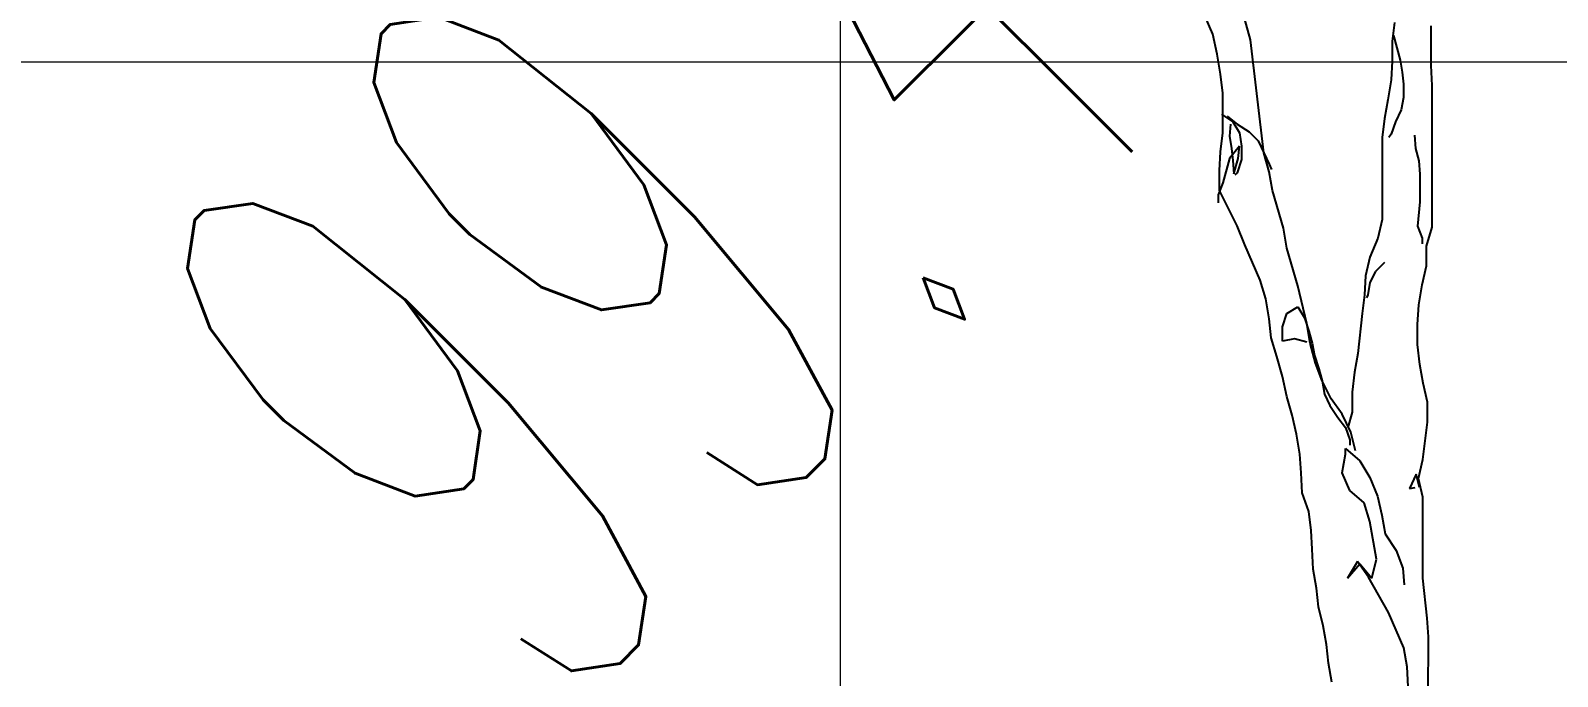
# Model space of a CAD drawing. Header units: millimetres. Extents: x 684983 to 685377, y 990360 to 990509.
# Drawn here: x 685002.96 to 685004.947, y 990433.238 to 990434.079 of the extents above; entities that cross this region are included whole.
import ezdxf

# ---------------------------------------------------------------- set-up
doc = ezdxf.new("R2010")
doc.units = ezdxf.units.MM
doc.layers.add('grid', color=8, linetype='Continuous', lineweight=9)
doc.layers.add('GRID LEVELS', color=7, linetype='Continuous', lineweight=13)
doc.layers.add('TEAK', color=7, linetype='Continuous')
doc.styles.get("Standard").update_dxf_attribs({"font": 'RomanS'})

# ---------------------------------------------------------------- blocks, each defined once
blk = doc.blocks.new('A$C25655A80')
for p, q in [((-0.1453, 0.8672), (-0.1549, 0.9018)), ((-0.178, 0.8721), (-0.1847, 0.8875)), ((-0.0203, 0.8825), (-0.0223, 0.8662)), ((0.0113, 0.845), (0.0114, 0.8796)), ((-0.1742, 0.8548), (-0.178, 0.8721)), ((-0.1339, 0.7692), (-0.1453, 0.8672)), ((-0.0223, 0.8662), (-0.0223, 0.8489)), ((-0.0213, 0.871), (-0.0156, 0.8498)), ((-0.1713, 0.8375), (-0.1742, 0.8548)), ((-0.0223, 0.8489), (-0.0233, 0.8325)), ((-0.0156, 0.8498), (-0.0137, 0.8392)), ((-0.1694, 0.8211), (-0.1713, 0.8375)), ((-0.0137, 0.8392), (-0.0127, 0.8287)), ((0.0123, 0.8277), (0.0113, 0.845)), ((-0.0233, 0.8325), (-0.0262, 0.8152)), ((-0.0127, 0.8287), (-0.0127, 0.8171)), ((0.0122, 0.7046), (0.0123, 0.8277)), ((-0.1694, 0.7865), (-0.1694, 0.8211)), ((-0.0262, 0.8152), (-0.0291, 0.7989)), ((-0.0127, 0.8171), (-0.0146, 0.8065)), ((-0.1704, 0.8028), (-0.1608, 0.7961)), ((-0.1656, 0.8009), (-0.1569, 0.7942)), ((-0.1608, 0.7961), (-0.155, 0.7865)), ((-0.0291, 0.7989), (-0.031, 0.7825)), ((-0.0195, 0.796), (-0.0233, 0.7854)), ((-0.0146, 0.8065), (-0.0195, 0.796)), ((-0.1714, 0.7702), (-0.1694, 0.7865)), ((-0.1627, 0.7942), (-0.1637, 0.7836)), ((-0.1637, 0.7836), (-0.1618, 0.773)), ((-0.1569, 0.7942), (-0.1464, 0.7874)), ((-0.155, 0.7865), (-0.1531, 0.7749)), ((-0.1464, 0.7874), (-0.1387, 0.7797)), ((-0.031, 0.7825), (-0.0311, 0.7114)), ((-0.0233, 0.7854), (-0.0252, 0.7825)), ((-0.0031, 0.7844), (-0.0022, 0.7729)), ((-0.1723, 0.7538), (-0.1714, 0.7702)), ((-0.155, 0.775), (-0.1637, 0.7644)), ((-0.1618, 0.773), (-0.1608, 0.7625)), ((-0.156, 0.7644), (-0.155, 0.775)), ((-0.1531, 0.7749), (-0.1531, 0.7634)), ((-0.1387, 0.7797), (-0.1339, 0.7692)), ((-0.1291, 0.7528), (-0.1339, 0.7692)), ((-0.1339, 0.7692), (-0.1291, 0.7595)), ((-0.0022, 0.7729), (0.0007, 0.7623)), ((-0.1637, 0.7644), (-0.1695, 0.7432)), ((-0.1608, 0.7625), (-0.1599, 0.7509)), ((-0.1599, 0.7509), (-0.156, 0.7644)), ((-0.1531, 0.7634), (-0.157, 0.7519)), ((-0.1291, 0.7595), (-0.1272, 0.7547)), ((0.0007, 0.7623), (0.0016, 0.7508)), ((-0.1695, 0.7432), (-0.1733, 0.7327)), ((-0.1724, 0.7365), (-0.1723, 0.7538)), ((-0.157, 0.7519), (-0.1589, 0.75)), ((-0.1262, 0.7365), (-0.1291, 0.7528)), ((0.0016, 0.7508), (0.0016, 0.7267)), ((-0.1733, 0.7327), (-0.1733, 0.7259)), ((-0.157, 0.7057), (-0.1724, 0.7365)), ((-0.1166, 0.7038), (-0.1262, 0.7365)), ((0.0016, 0.7267), (-0.0003, 0.7056)), ((-0.1503, 0.6894), (-0.157, 0.7057)), ((-0.1138, 0.6865), (-0.1166, 0.7038)), ((-0.0311, 0.7114), (-0.0349, 0.6951)), ((-0.0003, 0.7056), (0.0035, 0.695)), ((0.0074, 0.6883), (0.0122, 0.7046)), ((-0.1369, 0.6586), (-0.1503, 0.6894)), ((-0.0349, 0.6951), (-0.0417, 0.6787)), ((0.0035, 0.695), (0.0035, 0.6902)), ((-0.1042, 0.6538), (-0.1138, 0.6865)), ((-0.0417, 0.6787), (-0.0455, 0.6624)), ((0.0073, 0.671), (0.0074, 0.6883)), ((-0.0369, 0.6662), (-0.0417, 0.6566)), ((-0.0292, 0.6739), (-0.0369, 0.6662)), ((0.0035, 0.6546), (0.0073, 0.671)), ((-0.1321, 0.6423), (-0.1369, 0.6586)), ((-0.0965, 0.6211), (-0.1042, 0.6538)), ((-0.0455, 0.6624), (-0.0465, 0.646)), ((-0.0417, 0.6566), (-0.0436, 0.646)), ((0.0006, 0.6373), (0.0035, 0.6546)), ((-0.1292, 0.625), (-0.1321, 0.6423)), ((-0.0465, 0.646), (-0.0485, 0.6297)), ((-0.0436, 0.646), (-0.0446, 0.6432)), ((-0.0004, 0.62), (0.0006, 0.6373)), ((-0.1273, 0.6086), (-0.1292, 0.625)), ((-0.1177, 0.6182), (-0.1138, 0.6298)), ((-0.1138, 0.6298), (-0.1042, 0.6355)), ((-0.1042, 0.6355), (-0.0984, 0.6259)), ((-0.0984, 0.6259), (-0.0946, 0.6144)), ((-0.0485, 0.6297), (-0.0523, 0.5951)), ((-0.1177, 0.6057), (-0.1177, 0.6182)), ((-0.0937, 0.6038), (-0.0965, 0.6211)), ((-0.0946, 0.6144), (-0.0917, 0.6038)), ((-0.0004, 0.6027), (-0.0004, 0.62)), ((-0.1225, 0.5923), (-0.1273, 0.6086)), ((-0.1071, 0.6076), (-0.1177, 0.6057)), ((-0.0965, 0.6047), (-0.1071, 0.6076)), ((-0.0889, 0.5865), (-0.0937, 0.6038)), ((-0.0917, 0.6038), (-0.0898, 0.5932)), ((0.0015, 0.5854), (-0.0004, 0.6027)), ((-0.1177, 0.575), (-0.1225, 0.5923)), ((-0.0898, 0.5932), (-0.086, 0.5817)), ((-0.0831, 0.5711), (-0.0889, 0.5865)), ((-0.0523, 0.5951), (-0.0552, 0.5788)), ((0.0044, 0.5691), (0.0015, 0.5854)), ((-0.1139, 0.5577), (-0.1177, 0.575)), ((-0.086, 0.5817), (-0.0831, 0.5711)), ((-0.0754, 0.5557), (-0.0831, 0.5711)), ((-0.0831, 0.5711), (-0.0812, 0.5596)), ((-0.0552, 0.5788), (-0.0572, 0.5615)), ((-0.1091, 0.5413), (-0.1139, 0.5577)), ((-0.0812, 0.5596), (-0.0764, 0.5499)), ((-0.0572, 0.5615), (-0.0572, 0.5441)), ((0.0082, 0.5527), (0.0044, 0.5691)), ((-0.0764, 0.5499), (-0.0697, 0.5394)), ((-0.0658, 0.5422), (-0.0754, 0.5557)), ((-0.0572, 0.5441), (-0.061, 0.5307)), ((0.0082, 0.5354), (0.0082, 0.5527)), ((-0.1053, 0.525), (-0.1091, 0.5413)), ((-0.0697, 0.5394), (-0.063, 0.5307)), ((-0.0582, 0.5268), (-0.0658, 0.5422)), ((-0.063, 0.5307), (-0.0591, 0.5201)), ((0.0043, 0.5028), (0.0082, 0.5354)), ((-0.1024, 0.5077), (-0.1053, 0.525)), ((-0.0591, 0.5201), (-0.0591, 0.5153)), ((-0.0543, 0.5105), (-0.0582, 0.5268)), ((-0.1014, 0.4913), (-0.1024, 0.5077)), ((-0.0659, 0.4913), (-0.063, 0.5076)), ((-0.063, 0.5124), (-0.0505, 0.5018)), ((-0.063, 0.5076), (-0.063, 0.5124)), ((-0.1005, 0.474), (-0.1014, 0.4913)), ((-0.0592, 0.4759), (-0.0659, 0.4913)), ((-0.0505, 0.5018), (-0.0419, 0.4874)), ((0.0004, 0.4864), (0.0043, 0.5028)), ((-0.0419, 0.4874), (-0.0351, 0.4711)), ((-0.0015, 0.4903), (-0.0073, 0.4778)), ((-0.0073, 0.4778), (-0.0024, 0.4787)), ((0.0014, 0.4787), (-0.0015, 0.4903)), ((0.0043, 0.4701), (0.0004, 0.4864)), ((-0.0947, 0.4577), (-0.1005, 0.474)), ((-0.0467, 0.4653), (-0.0592, 0.4759)), ((-0.0419, 0.449), (-0.0467, 0.4653)), ((-0.0351, 0.4711), (-0.0313, 0.4547)), ((0.0042, 0.3999), (0.0043, 0.4701)), ((-0.0928, 0.4413), (-0.0947, 0.4577)), ((-0.0313, 0.4547), (-0.0284, 0.4384)), ((-0.0919, 0.425), (-0.0928, 0.4413)), ((-0.0361, 0.4163), (-0.0419, 0.449)), ((-0.0284, 0.4384), (-0.0188, 0.424)), ((-0.091, 0.4077), (-0.0919, 0.425)), ((-0.0525, 0.4144), (-0.0612, 0.4)), ((-0.0612, 0.4), (-0.0506, 0.4124)), ((-0.0429, 0.4009), (-0.0525, 0.4144)), ((-0.0506, 0.4124), (-0.04, 0.3999)), ((-0.04, 0.3999), (-0.0361, 0.4163)), ((-0.0188, 0.424), (-0.0131, 0.4086)), ((-0.0881, 0.3913), (-0.091, 0.4077)), ((-0.0256, 0.3701), (-0.0429, 0.4009)), ((-0.0131, 0.4086), (-0.0121, 0.3941)), ((0.008, 0.3653), (0.0042, 0.3999)), ((-0.0862, 0.375), (-0.0881, 0.3913)), ((-0.0823, 0.3586), (-0.0862, 0.375)), ((-0.0795, 0.3423), (-0.0823, 0.3586)), ((-0.0122, 0.3394), (-0.0256, 0.3701)), ((0.009, 0.3489), (0.008, 0.3653)), ((0.0089, 0.297), (0.009, 0.3489)), ((-0.0776, 0.326), (-0.0795, 0.3423)), ((-0.0093, 0.323), (-0.0122, 0.3394)), ((-0.0747, 0.3096), (-0.0776, 0.326)), ((-0.0084, 0.3057), (-0.0093, 0.323))]:
    blk.add_line(p, q)
blk = doc.blocks.new('TR')
blk.add_blockref('A$C25655A80', (0.0192, 0.0148, 1.3453))

msp = doc.modelspace()

# ---------------------------------------------------------------- linework, layer by layer
at = {"layer": 'grid'}
for p, q in [((685004.0136, 990509.1548), (685004.0136, 990377.9235)), ((685085.1957, 990434.0381), (684982.7636, 990434.0381))]:
    msp.add_line(p, q, dxfattribs=at)

# ---------------------------------------------------------------- block references
at = {"layer": 'TEAK', "xscale": 1.5, "yscale": 1.5, "zscale": 1.5}
msp.add_blockref('TR', (685004.737, 990432.744, 99.329), dxfattribs=at)

# ---------------------------------------------------------------- texts
at = {"layer": 'GRID LEVELS', "width": 0.5}
msp.add_text('99.416', height=0.8, rotation=45, dxfattribs=at).set_placement((685003.63, 990433.1578, 99.4156))

doc.saveas('drawing.dxf')
